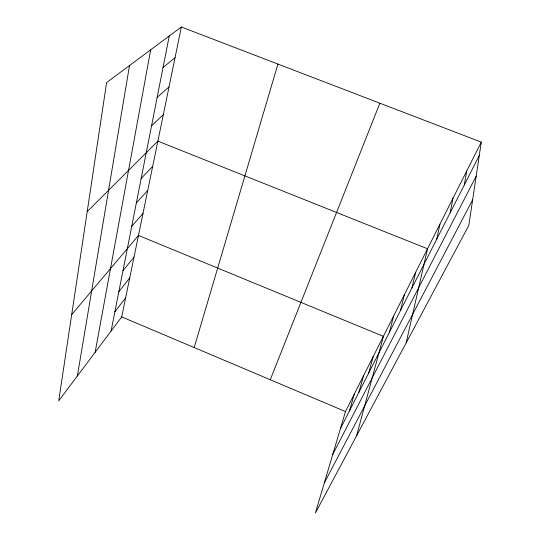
<?xml version="1.0" encoding="UTF-8"?>
<svg xmlns="http://www.w3.org/2000/svg" width="540" height="540" viewBox="0 0 540 540"><rect width="100%" height="100%" fill="white"/><g stroke="black" fill="none" stroke-linecap="round" stroke-linejoin="round"><path stroke-width="0.81" d="M481.275 142.135L468.808 225.43L315.401 513L345.485 411.554L481.275 142.135L181.359 27L106.616 82.559L58.725 400.842L121.709 316.892L181.359 27M77.369 376.002L129.512 65.543M464.319 184.943L466.763 170.917M95.114 352.343L150.694 49.795M450.164 212.774L453.006 198.214M111.078 331.067L169.25 36.005M436.752 239.159L439.945 224.134M406.127 342.927L427.525 248.785L157.876 141.136L87.197 211.64M411.912 288.016L415.699 272.248M400.39 310.675L404.426 294.617M389.414 332.269L393.667 315.954M356.609 435.753L383.393 336.346L138.47 235.447L71.712 314.564M368.644 373.12L373.275 356.42M358.81 392.459L363.602 375.604M349.414 410.94L354.348 393.964M194.197 347.558L277.925 64.071M270.27 379.735L379.863 103.201M340.43 428.618L479.264 155.54M332.816 454.288L476.186 176.148M324.331 482.888L472.649 199.773M114.878 311.789L125.638 297.81M118.847 291.668L129.735 277.911M122.992 270.648L134.008 257.141M131.733 226.321L142.999 213.435M136.337 202.939L147.731 190.431M141.169 178.443L152.685 166.354M151.558 125.759L163.316 114.683M157.154 97.382L169.034 86.913M163.04 67.5L175.041 57.726M121.709 316.892L345.485 411.554"/></g></svg>
